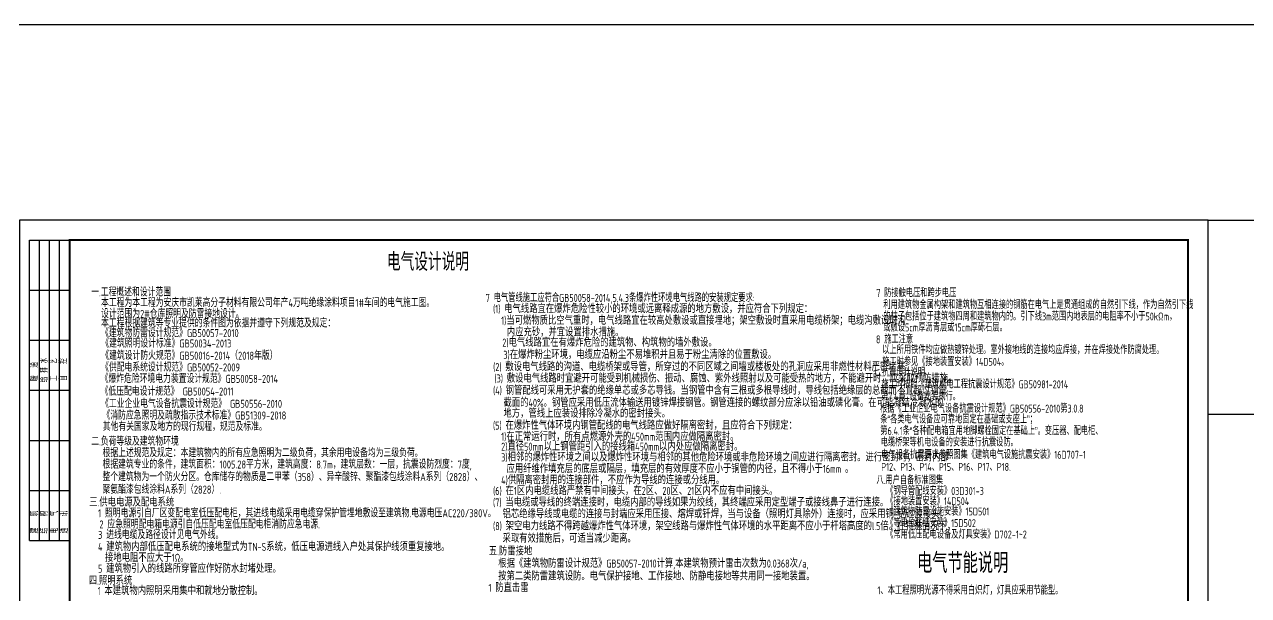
# Model space of a CAD drawing. Extents: x 1151645 to 1632247, y -116298 to 25377.
# Drawn here: x 1198583 to 1259749, y -3128 to 25377 of the extents above; entities that cross this region are included whole.
import ezdxf

# ---------------------------------------------------------------- set-up
doc = ezdxf.new("R2010")
doc.units = 0
doc.header["$LTSCALE"] = 1000
doc.header["$MEASUREMENT"] = 0
doc.layers.get('0').update_dxf_attribs({"linetype": 'CONTINUOUS'})
for name, color, linetype in [('PUB_TITLE', 4, 'CONTINUOUS'), ('WALL', 2, 'CONTINUOUS'), ('电气', 3, 'CONTINUOUS')]:
    doc.layers.add(name, color=color, linetype=linetype)
doc.styles.add('SCEI', font='sceie.shx', dxfattribs={"width": 0.75, "bigfont": 'sceic.shx'})
doc.styles.add('sceie', font='sceie.shx', dxfattribs={"width": 0.7, "bigfont": 'sceic.shx'})
doc.styles.get("Standard").update_dxf_attribs({"font": 'GBENOR', "bigfont": 'GBCBIG'})

# ---------------------------------------------------------------- blocks, each defined once
blk = doc.blocks.new('$titleblk$00000095')
for p, q in [((-150, 20), (-150, 0)), ((-150, 20), (0, 20)), ((-125, 20), (-125, 0)), ((-100, 20), (-100, 0)), ((-75, 20), (-75, 0)), ((-75, 20), (-75, 0)), ((-50, 20), (-50, 0)), ((-25, 20), (-25, 0)), ((0, 20), (0, 0)), ((-150, 15), (-75, 15)), ((-75, 15), (0, 15)), ((-150, 10), (-75, 10)), ((-75, 10), (0, 10)), ((-150, 5), (-75, 5)), ((-75, 5), (0, 5))]:
    blk.add_line(p, q)
at = {"width": 0.8}
for s, p in [('建   筑', (-146.45, 15.65)), ('暖  通', (-70.35, 15.73)), ('结   构', (-146.45, 10.91)), ('给 排 水', (-71.03, 10.9)), ('电   气', (-146.45, 5.65)), ('工   艺', (-70.35, 6.13)), ('通   讯', (-146.45, 0.88)), ('自   控', (-70.35, 1.24))]:
    blk.add_text(s, height=3.509, dxfattribs=at).set_placement(p)

msp = doc.modelspace()

# ---------------------------------------------------------------- linework, layer by layer
at = {"color": 1}
msp.add_lwpolyline([(1151644.8, 25376.6), (1632247.4, 25376.6), (1632247.4, -116298), (1151644.8, -116298)], close=True, dxfattribs=at)
at = {"layer": 'PUB_TITLE'}
msp.add_lwpolyline([(1198332.7, -26383), (1257732.7, -26383), (1257732.7, 15617), (1198332.7, 15617)], close=True, dxfattribs=at)
at = {"layer": 'PUB_TITLE', "const_width": 100}
msp.add_lwpolyline([(1200832.7, -25383), (1256732.7, -25383), (1256732.7, 14617), (1200832.7, 14617)], close=True, dxfattribs=at)
at = {"layer": 'WALL', "color": 1, "ltscale": 10}
msp.add_lwpolyline([(1257732.7, 15617), (1270464.4, 15617), (1270464.4, 5902), (1257732.7, 5902)], close=True, dxfattribs=at)

# ---------------------------------------------------------------- block references
at = {"layer": 'PUB_TITLE', "xscale": 100, "yscale": 100, "zscale": 100, "rotation": 90}
msp.add_blockref('$titleblk$00000095', (1200832.7, 14617), dxfattribs=at)

# ---------------------------------------------------------------- texts
at = {"layer": '电气'}
for s, height, style, width, p in [('电气设计说明', 900, 'SCEI', 0.8, (1216693.9, 13082.5)), ('一.工程概述和设计范围', 400, 'SCEI', 0.75, (1201915.6, 11808)), ('本工程为本工程为安庆市凯莱高分子材料有限公司年产4万吨绝缘涂料项目1#车间的电气施工图。', 400, 'SCEI', 0.75, (1202410.5, 11279.4)), ('7 电气管线施工应符合GB50058-2014,5.4.3条爆炸性环境电气线路的安装规定要求: ', 400, 'sceie', 0.7, (1221627.2, 11527.1)), ('7 防接触电压和跨步电压', 396, 'sceie', 0.7, (1241149.5, 11777.1)), ('利用建筑物金属构架和建筑物互相连接的钢筋在电气上是贯通组成的自然引下线，作为自然引下线', 396, 'sceie', 0.7, (1241501.2, 11182.7)), ('设计范围为2#仓库照明及防雷接地设计。', 400, 'SCEI', 0.75, (1202410.5, 10730.6)), ('(1) 电气线路宜在爆炸危险性较小的环境或远离释成源的地方敷设，并应符合下列规定：', 400, 'SCEI', 0.8, (1221996.1, 10978.3)), ('的柱子包括位于建筑物四周和建筑物内的。引下线3m范围内地表层的电阻率不小于50kΩm，', 396, 'sceie', 0.7, (1241501.2, 10604)), ('本工程根据建筑等专业提供的条件图为依据并遵守下列规范及规定：', 400, 'SCEI', 0.75, (1202410.5, 10262.6)), ('1)当可燃物质比空气重时，电气线路宜在较高处敷设或直接埋地；架空敷设时直采用电缆桥架；电缆沟敷设时沟', 400, 'SCEI', 0.8, (1222402.4, 10392.7)), ('或敷设5cm厚沥青层或15cm厚砾石层。', 396, 'sceie', 0.7, (1241501.2, 10055)), ('《建筑物防雷设计规范》GB50057-2010', 400, 'SCEI', 0.75, (1202410.5, 9772.2)), ('内应充砂，并宜设置排水措施。', 400, 'SCEI', 0.8, (1222687.4, 9811.7)), ('8 施工注意', 396, 'sceie', 0.7, (1241133.6, 9460.8)), ('《建筑照明设计标准》GB50034-2013', 400, 'SCEI', 0.75, (1202423, 9252.9)), ('2)电气线路宜在有爆炸危险的建筑物、构筑物的墙外敷设。', 400, 'SCEI', 0.8, (1222461.8, 9294.2)), ('以上所用铁件均应做热镀锌处理。室外接地线的连接均应焊接，并在焊接处作防腐处理。', 396, 'sceie', 0.7, (1241446.1, 8932.5)), ('《建筑设计防火规范》GB50016-2014（2018年版）', 400, 'SCEI', 0.75, (1202421.1, 8642.8)), (' 3)在爆炸粉尘环境，电缆应沿粉尘不易堆积并且易于粉尘清除的位置敷设。', 400, 'SCEI', 0.8, (1222323.9, 8688.7)), ('施工时参见《接地装置安装》14D504。', 396, 'sceie', 0.7, (1241446.1, 8340.4)), ('《供配电系统设计规范》GB50052-2009', 400, 'SCEI', 0.75, (1202410.5, 8057.9)), ('(2) 敷设电气线路的沟道、电缆桥架或导管，所穿过的不同区域之间墙或楼板处的孔洞应采用非燃性材料严密堵塞。 ', 400, 'SCEI', 0.8, (1222002.6, 8080.8)), ('七.抗震设计说明', 396, 'sceie', 0.7, (1240979.3, 7810.4)), ('《爆炸危险环境电力装置设计规范》GB50058-2014', 400, 'SCEI', 0.75, (1202388, 7486.7)), ('(4) 钢管配线可采用无护套的绝缘单芯或多芯导钱。当钢管中含有三根或多根导线时，导线包括绝缘层的总截而不宜超过钢管', 400, 'SCEI', 0.8, (1221997.1, 6901)), (' (3) 敷设电气线路时宜避开可能受到机械损伤、振动、腐蚀、紫外线照射以及可能受热的地方，不能避开时，应采取预防措施。 ', 400, 'SCEI', 0.8, (1221877.2, 7505.3)), ('施工时按照《建筑机电工程抗震设计规范》GB50981-2014', 396, 'sceie', 0.7, (1241409.1, 7216.4)), ('《低压配电设计规范》 GB50054-2011', 400, 'SCEI', 0.75, (1202388, 6855.2)), ('截面的40%%%。钢管应采用低压流体输送用镀锌焊接钢管。钢管连接的螺纹部分应涂以铅油或磷化膏。在可能凝结冷凝水的', 400, 'SCEI', 0.8, (1222519.8, 6292.1)), ('第7.4章 设备安装执行。', 396, 'sceie', 0.7, (1241382.1, 6612.4)), ('《工业企业电气设备抗震设计规范》 GB50556-2010', 400, 'SCEI', 0.75, (1202413.8, 6241.5)), ('地方，管线上应装设排除冷凝水的密封接头。 ', 400, 'SCEI', 0.8, (1222519.8, 5753.9)), ('根据《工业企业电气设备抗震设计规范》GB50556-2010第3.0.8', 396, 'sceie', 0.7, (1241337.2, 6003.8)), ('其他有关国家及地方的现行规程，规范及标准。', 400, 'SCEI', 0.75, (1202497.1, 5097.9)), ('《消防应急照明及疏散指示技术标准》GB51309-2018', 400, 'SCEI', 0.75, (1202480.6, 5657.9)), ('(5) 在爆炸性气体环境内钢管配线的电气线路应做好隔离密封，且应符合下列规定：', 400, 'SCEI', 0.8, (1221993.4, 5157.1)), ('条“各类电气设备应可靠地固定在基础或支座上”；', 396, 'sceie', 0.7, (1241349.3, 5464.4)), ('1)在正常运行时，所有点燃源外壳的450mm范围内应做隔离密封。', 400, 'SCEI', 0.8, (1222402.4, 4598)), ('第6.4.1条“各种配电箱宜用地脚螺栓固定在基础上”。变压器、配电柜、', 396, 'sceie', 0.7, (1241348.7, 4890.7)), ('二.负荷等级及建筑物环境', 400, 'SCEI', 0.75, (1201915.6, 4359.7)), ('2)直径50mm以上钢管距引入的接线箱450mm以内处应做隔离密封。', 400, 'SCEI', 0.8, (1222402.4, 4101.5)), ('电缆桥架等机电设备的安装进行抗震设防。', 396, 'sceie', 0.7, (1241369.8, 4317.2)), ('根据上述规范及规定：本建筑物内的所有应急照明为二级负荷，其余用电设备均为三级负荷。', 400, 'SCEI', 0.75, (1202481.3, 3784)), ('3)相邻的爆炸性环境之间以及爆炸性环境与相邻的其他危险环境或非危险环境之间应进行隔离密封。进行密封时，密封内部', 400, 'SCEI', 0.8, (1222402.4, 3568.7)), ('电气设备抗震要求参照图集《建筑电气设施抗震安装》16D707-1', 396, 'sceie', 0.7, (1241395.5, 3698.7)), ('根据建筑专业的条件，建筑面积：1005.28平方米，建筑高度：8.7m，建筑层数：一层，抗震设防烈度：7度,', 400, 'SCEI', 0.75, (1202481.3, 3210.7)), ('应用纤维作填充层的底层或隔层，填充层的有效厚度不应小于铜管的内径，且不得小于16mm 。 ', 400, 'SCEI', 0.8, (1222670.4, 2994)), ('P12、P13、P14、P15、P16、P17、P18.', 396, 'sceie', 0.7, (1241395.5, 3093)), ('整个建筑物为一个防火分区。仓库储存的物质是二甲苯（358）、异辛酸锌、聚酯漆包线涂料A系列（2828）、', 400, 'SCEI', 0.75, (1202481.3, 2587.8)), ('4)供隔离密封用的连接部件，不应作为导线的连接或分线用。', 400, 'SCEI', 0.8, (1222402.4, 2429)), ('八.用户自备标准图集', 396, 'sceie', 0.7, (1241157.7, 2431.7)), ('聚氨酯漆包线涂料A系列（2828）.', 400, 'SCEI', 0.75, (1202481.3, 1958.2)), ('(6) 在1区内电缆线路严禁有中间接头，在2区、20区、21区内不应有中间接头。', 400, 'SCEI', 0.8, (1221996.9, 1894.4)), ('《钢导管配线安装》03D301-3', 396, 'sceie', 0.7, (1241647.6, 1891.7)), ('三.供电电源及配电系统', 400, 'SCEI', 0.8, (1201819, 1319.4)), ('1 照明电源引自厂区变配电室低压配电柜，其进线电缆采用电缆穿保护管埋地敷设至建筑物.电源电压AC220/380V。', 400, 'SCEI', 0.75, (1202258.8, 778.8)), ('(7) 当电缆或导线的终端连接时，电缆内部的导线如果为绞线，其终端应采用定型端子或接线鼻子进行连接。 ', 400, 'SCEI', 0.8, (1221993.3, 1316.9)), ('《接地装置安装》14D504', 396, 'sceie', 0.7, (1241647.6, 1381.6)), ('《建筑物防雷设施安装》15D501', 396, 'sceie', 0.7, (1241647.6, 865.8)), ('铝芯绝缘导线或电缆的连接与封端应采用压接、熔焊或钎焊，当与设备（照明灯具除外）连接时，应采用铜-铝过渡接头。', 400, 'SCEI', 0.8, (1222472.9, 735.9)), ('《等电位联结安装》15D502', 396, 'sceie', 0.7, (1241647.6, 287.2)), ('3 进线电缆及路径设计见电气外线。', 400, 'SCEI', 0.75, (1202258.8, -303.4)), ('(8) 架空电力线路不得跨越爆炸性气体环境，架空线路与爆炸性气体环境的水平距离不应小于杆塔高度的l.5倍。在特殊情况下，', 400, 'SCEI', 0.8, (1221994.8, 135.6)), ('《常用低压配电设备及灯具安装》D702-1~2', 396, 'sceie', 0.7, (1241647.6, -282.4)), ('4 建筑物内部低压配电系统的接地型式为TN-S系统，低压电源进线入户处其保护线须重复接地。', 400, 'SCEI', 0.8, (1202258.8, -899.9)), ('采取有效措施后，可适当减少距离。', 400, 'SCEI', 0.8, (1222472.9, -483.6)), ('接地电阻不应大于1Ω。', 400, 'SCEI', 0.8, (1202608.5, -1444.1)), ('五.防雷接地', 400, 'SCEI', 0.8, (1221786.2, -1119.1)), ('5 建筑物引入的线路所穿管应作好防水封堵处理。', 400, 'SCEI', 0.8, (1202257.1, -1990.5)), ('根据《建筑物防雷设计规范》GB50057-2010计算,本建筑物预计雷击次数为0.0368次/a,', 400, 'SCEI', 0.8, (1222254.3, -1733.7)), ('四.照明系统', 400, 'SCEI', 0.8, (1201800.3, -2590)), ('按第二类防雷建筑设防。电气保护接地、工作接地、防静电接地等共用同一接地装置。', 400, 'SCEI', 0.8, (1222253.3, -2368.3)), ('1 本建筑物内照明采用集中和就地分散控制。', 400, 'SCEI', 0.8, (1202240.1, -3100.7)), ('1 防直击雷', 400, 'SCEI', 0.8, (1221769.6, -2945)), ('1、本工程照明光源不得采用白炽灯，灯具应采用节能型。', 400, 'sceie', 0.7, (1241204.1, -3074.6))]:
    msp.add_text(s, height=height, dxfattribs=dict(at, style=style, width=width)).set_placement(p)
at = {"layer": '电气', "color": 1, "style": 'SCEI', "width": 0.75}
msp.add_text('2 应急照明配电箱电源引自低压配电室低压配电柜消防应急电源.', height=400, dxfattribs=at).set_placement((1202325.1, 219.7))
at = {"layer": '电气', "color": 2, "style": 'SCEI', "width": 0.8}
msp.add_text('电气节能说明', height=1000, dxfattribs=at).set_placement((1243184.3, -2002.4))

doc.saveas('drawing.dxf')
